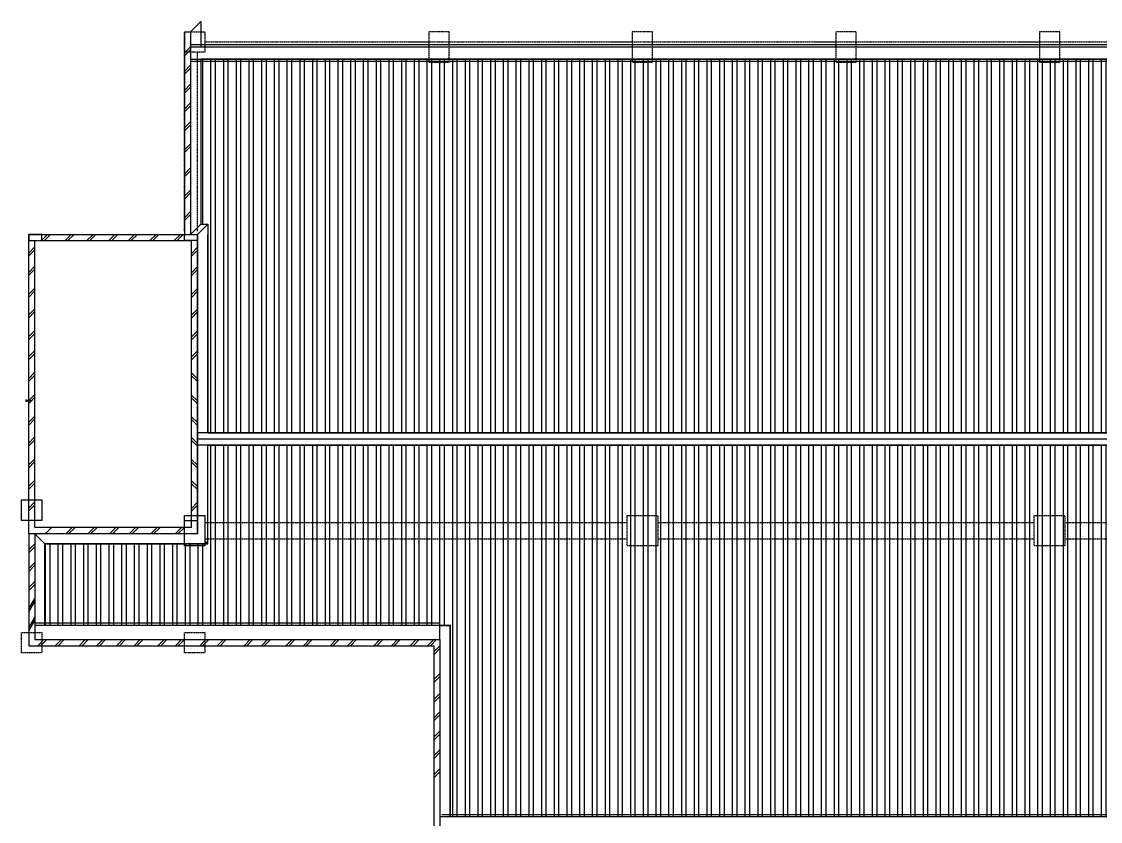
# Model space of a CAD drawing. Extents: x 2549299 to 2625178, y -842499 to -764424.
# Drawn here: x 2549299 to 2575799, y -784063 to -764424 of the extents above; entities that cross this region are included whole.
import ezdxf

# ---------------------------------------------------------------- set-up
doc = ezdxf.new("R2010")
doc.units = 0
doc.header["$LTSCALE"] = 10
doc.header["$MEASUREMENT"] = 0
doc.linetypes.add('HIDDEN', pattern=[0.375, 0.25, -0.125])
doc.layers.get('0').update_dxf_attribs({"linetype": 'CONTINUOUS'})
for name, color, linetype in [('BEAM', 1, 'HIDDEN'), ('COL', 3, 'CONTINUOUS'), ('FLASH', 35, 'CONTINUOUS'), ('H', 1, 'CONTINUOUS'), ('hatch', 7, 'CONTINUOUS'), ('hatchb', 251, 'CONTINUOUS'), ('LINE', 7, 'CONTINUOUS'), ('ROOF', 7, 'CONTINUOUS'), ('WALL', 2, 'CONTINUOUS')]:
    doc.layers.add(name, color=color, linetype=linetype)

msp = doc.modelspace()

# ---------------------------------------------------------------- hatches: boundary and pattern name
at = {"layer": 'hatch'}
h = msp.add_hatch(dxfattribs=at)
h.set_pattern_fill('STEEL', color=0, scale=2500, angle=45, style=0)
h.set_pattern_definition([(90, (0, 0), (-312.5, 6e-14), []), (90, (-110.5, 110.5), (-312.5, 6e-14), [])])
edge = h.paths.add_edge_path()
edge.add_line((2553699, -765347), (2553699, -769399))
edge.add_line((2553699, -769399), (2553874, -769399))
edge.add_line((2553874, -769399), (2553874, -774524))
edge.add_line((2553874, -774524), (2620230, -774524))
edge.add_line((2620230, -774524), (2620230, -769399))
edge.add_line((2620230, -769399), (2620405, -769399))
edge.add_line((2620405, -769399), (2620405, -765347))
edge.add_line((2620405, -765347), (2595155, -765347))
edge.add_line((2595155, -765347), (2595155, -766424))
edge.add_line((2595155, -766424), (2578949, -766424))
edge.add_line((2578949, -766424), (2578949, -765346))
edge.add_line((2578949, -765346), (2553699, -765346))
h = msp.add_hatch(dxfattribs=at)
h.set_pattern_fill('STEEL', color=0, scale=2500, angle=45, style=0)
h.set_pattern_definition([(90, (0, 0), (-312.5, 6e-14), []), (90, (-110.5, 110.5), (-312.5, 6e-14), [])])
h.paths.add_polyline_path([(2620230, -774824), (2620230, -777254), (2624230, -777254), (2624230, -783952), (2559824, -783952), (2559824, -779249), (2559574, -779249), (2559574, -779249), (2549874, -779249), (2549874, -777249), (2553874, -777249), (2553874, -774824)])

# ---------------------------------------------------------------- linework, layer by layer
at = {"color": 0}
msp.add_line((2553624, -776999), (2553624, -769649), dxfattribs=at)
at = {"layer": 'BEAM', "color": 0}
for p, q in [((2553799, -764924), (2559299, -764924)), ((2558799, -764924), (2564299, -764924)), ((2563799, -764924), (2569299, -764924)), ((2568799, -764924), (2574299, -764924)), ((2573799, -764924), (2579299, -764924)), ((2553299, -769574), (2553299, -765174)), ((2553624, -769574), (2553624, -765174)), ((2553799, -776724), (2564174, -776724)), ((2564924, -776724), (2574174, -776724)), ((2574924, -776724), (2584174, -776724)), ((2549474, -776999), (2549474, -779424)), ((2549624, -776999), (2549624, -779424)), ((2553799, -777124), (2564174, -777124)), ((2564924, -777124), (2574174, -777124)), ((2574924, -777124), (2584174, -777124))]:
    msp.add_line(p, q, dxfattribs=at)
for points in [[(2553299, -764674), (2553799, -764674), (2553799, -765174), (2553299, -765174)], [(2559299, -764674), (2559299, -765424), (2559799, -765424), (2559799, -764674)], [(2564299, -764674), (2564299, -765424), (2564799, -765424), (2564799, -764674)], [(2569299, -764674), (2569299, -765424), (2569799, -765424), (2569799, -764674)], [(2574299, -764674), (2574299, -765424), (2574799, -765424), (2574799, -764674)], [(2564174, -776549), (2564924, -776549), (2564924, -777299), (2564174, -777299)], [(2574174, -776549), (2574924, -776549), (2574924, -777299), (2574174, -777299)], [(2549299, -779424), (2549799, -779424), (2549799, -779924), (2549299, -779924)], [(2549299, -779424), (2549799, -779424), (2549799, -779924), (2549299, -779924)], [(2553299, -779424), (2553799, -779424), (2553799, -779924), (2553299, -779924)]]:
    msp.add_lwpolyline(points, close=True, dxfattribs=at)
at = {"layer": 'COL', "color": 0}
for points in [[(2549474, -769649), (2549474, -769799), (2549799, -769799), (2549799, -769649)], [(2553624, -769649), (2553624, -769799), (2553299, -769799), (2553299, -769649)], [(2553299, -776549), (2553799, -776549), (2553799, -777299), (2553299, -777299)]]:
    msp.add_lwpolyline(points, close=True, dxfattribs=at)
for points in [[(2549474, -776171), (2549799, -776171), (2549799, -776671), (2549474, -776671)], [(2553299, -776999), (2553299, -776674), (2553624, -776674)]]:
    msp.add_lwpolyline(points, dxfattribs=at)
at = {"layer": 'FLASH', "color": 0}
for p, q in [((2553449, -764674), (2553699, -764424)), ((2553699, -764424), (2553699, -765049)), ((2553699, -765347), (2553699, -769399)), ((2553449, -769649), (2553699, -769399)), ((2553624, -769649), (2553874, -769399)), ((2553699, -769399), (2553874, -769399)), ((2553874, -769399), (2553874, -774524)), ((2553874, -774524), (2553874, -769649)), ((2553874, -777249), (2553874, -774824)), ((2549624, -776999), (2549874, -777249)), ((2553799, -777174), (2553874, -777249)), ((2553874, -777249), (2549874, -777249)), ((2549874, -777249), (2549874, -779174)), ((2559574, -779249, 0), (2559824, -779249, 0)), ((2559824, -779238), (2559824, -783952))]:
    msp.add_line(p, q, dxfattribs=at)
at = {"layer": 'H', "color": 0}
for p, q in [((2553299, -765190), (2553449, -765040)), ((2553299, -765261), (2553449, -765111)), ((2553299, -765647), (2553449, -765497)), ((2553299, -765718), (2553449, -765568)), ((2553299, -766114), (2553449, -765964)), ((2553299, -766185), (2553449, -766035)), ((2553299, -766571), (2553449, -766421)), ((2553299, -766642), (2553449, -766492)), ((2553299, -767037), (2553449, -766887)), ((2553299, -767108), (2553449, -766958)), ((2553299, -767572), (2553449, -767422)), ((2553299, -767642), (2553449, -767492)), ((2553299, -768169), (2553449, -768019)), ((2553299, -768240), (2553449, -768090)), ((2553299, -768712), (2553449, -768562)), ((2553299, -768782), (2553449, -768632)), ((2553299, -769241), (2553449, -769091)), ((2553299, -769312), (2553449, -769162)), ((2549789, -769799), (2549939, -769649)), ((2549860, -769799), (2550010, -769649)), ((2550367, -769799), (2550517, -769649)), ((2550438, -769799), (2550588, -769649)), ((2550905, -769799), (2551055, -769649)), ((2550976, -769799), (2551126, -769649)), ((2551442, -769799), (2551592, -769649)), ((2551513, -769799), (2551663, -769649)), ((2551923, -769799), (2552073, -769649)), ((2551994, -769799), (2552144, -769649)), ((2552453, -769799), (2552603, -769649)), ((2552524, -769799), (2552674, -769649)), ((2553051, -769799), (2553201, -769649)), ((2553122, -769799), (2553272, -769649)), ((2549468, -770117), (2549618, -769967)), ((2549468, -770188), (2549618, -770038)), ((2553474, -770117), (2553624, -769967)), ((2553474, -770188), (2553624, -770038)), ((2549468, -770591), (2549618, -770441)), ((2549468, -770662), (2549618, -770512)), ((2553474, -770591), (2553624, -770441)), ((2553474, -770662), (2553624, -770512)), ((2549468, -771126), (2549618, -770976)), ((2549468, -771196), (2549618, -771046)), ((2553474, -771126), (2553624, -770976)), ((2553474, -771196), (2553624, -771046)), ((2549468, -771633), (2549618, -771483)), ((2549468, -771704), (2549618, -771554)), ((2553474, -771633), (2553624, -771483)), ((2553474, -771704), (2553624, -771554)), ((2549468, -772168), (2549618, -772018)), ((2549468, -772238), (2549618, -772088)), ((2553474, -772168), (2553624, -772018)), ((2553474, -772238), (2553624, -772088)), ((2549468, -772658), (2549618, -772508)), ((2549468, -772729), (2549618, -772579)), ((2553474, -772658), (2553624, -772508)), ((2553474, -772729), (2553624, -772579)), ((2549468, -773193), (2549618, -773043)), ((2549468, -773263), (2549618, -773113)), ((2553618, -773193), (2553468, -773043)), ((2553618, -773263), (2553468, -773113)), ((2549468, -773735), (2549618, -773585)), ((2549468, -773806), (2549618, -773656)), ((2553618, -773735), (2553468, -773585)), ((2553618, -773806), (2553468, -773656)), ((2549468, -774270), (2549618, -774120)), ((2549468, -774340), (2549618, -774190)), ((2553618, -774270), (2553468, -774120)), ((2553618, -774340), (2553468, -774190)), ((2549468, -774781), (2549618, -774631)), ((2549468, -774852), (2549618, -774702)), ((2553618, -774781), (2553468, -774631)), ((2553618, -774852), (2553468, -774702)), ((2549468, -775316), (2549618, -775166)), ((2549468, -775386), (2549618, -775236)), ((2553618, -775316), (2553468, -775166)), ((2553618, -775386), (2553468, -775236)), ((2549468, -775842), (2549618, -775692)), ((2549468, -775913), (2549618, -775763)), ((2553618, -775842), (2553468, -775692)), ((2553618, -775913), (2553468, -775763)), ((2549468, -776377), (2549618, -776227)), ((2549468, -776447), (2549618, -776297)), ((2553474, -776377), (2553624, -776227)), ((2553474, -776447), (2553624, -776297)), ((2549878, -777004), (2550028, -776854)), ((2550385, -777004), (2550535, -776854)), ((2550456, -777004), (2550606, -776854)), ((2550923, -777004), (2551073, -776854)), ((2550994, -777004), (2551144, -776854)), ((2551460, -777004), (2551610, -776854)), ((2551531, -777004), (2551681, -776854)), ((2551941, -777004), (2552091, -776854)), ((2552012, -777004), (2552162, -776854)), ((2552471, -777004), (2552621, -776854)), ((2552542, -777004), (2552692, -776854)), ((2553069, -777004), (2553219, -776854)), ((2553140, -777004), (2553290, -776854)), ((2549474, -777398), (2549624, -777248)), ((2549474, -777468), (2549624, -777318)), ((2549474, -777854), (2549624, -777704)), ((2549474, -777925), (2549624, -777775)), ((2549474, -778321), (2549624, -778171)), ((2549474, -778392), (2549624, -778242)), ((2549474, -778843), (2549624, -778593)), ((2549474, -778914), (2549624, -778664)), ((2549474, -779309), (2549624, -779059)), ((2549474, -779380), (2549624, -779130)), ((2549848, -779599), (2549698, -779749)), ((2549918, -779599), (2549768, -779749)), ((2550277, -779599), (2550127, -779749)), ((2550347, -779599), (2550197, -779749)), ((2550864, -779599), (2550714, -779749)), ((2550935, -779599), (2550785, -779749)), ((2551293, -779599), (2551143, -779749)), ((2551364, -779599), (2551214, -779749)), ((2551783, -779599), (2551633, -779749)), ((2551854, -779599), (2551704, -779749)), ((2552212, -779599), (2552062, -779749)), ((2552283, -779599), (2552133, -779749)), ((2552800, -779599), (2552650, -779749)), ((2552870, -779599), (2552720, -779749)), ((2553229, -779599), (2553079, -779749)), ((2553299, -779599), (2553149, -779749)), ((2553827, -779599), (2553677, -779749)), ((2553897, -779599), (2553747, -779749)), ((2554256, -779599), (2554106, -779749)), ((2554326, -779599), (2554176, -779749)), ((2554913, -779599), (2554763, -779749)), ((2554983, -779599), (2554833, -779749)), ((2555342, -779599), (2555192, -779749)), ((2555412, -779599), (2555262, -779749)), ((2555942, -779599), (2555792, -779749)), ((2556012, -779599), (2555862, -779749)), ((2556371, -779599), (2556221, -779749)), ((2556441, -779599), (2556291, -779749)), ((2557028, -779599), (2556878, -779749)), ((2557098, -779599), (2556948, -779749)), ((2557457, -779599), (2557307, -779749)), ((2557527, -779599), (2557377, -779749)), ((2558103, -779599), (2557953, -779749)), ((2558173, -779599), (2558023, -779749)), ((2558532, -779599), (2558382, -779749)), ((2558602, -779599), (2558452, -779749)), ((2558994, -779599), (2558844, -779749)), ((2559065, -779599), (2558915, -779749)), ((2559423, -779599), (2559273, -779749)), ((2559494, -779599), (2559344, -779749)), ((2559424, -779900), (2559574, -779750)), ((2559424, -779971), (2559574, -779821)), ((2559424, -780582), (2559574, -780432)), ((2559424, -780652), (2559574, -780502)), ((2559424, -781073), (2559574, -780923)), ((2559424, -781144), (2559574, -780994)), ((2559424, -781524), (2559574, -781374)), ((2559424, -781595), (2559574, -781445)), ((2559424, -781998), (2559574, -781848)), ((2559424, -782068), (2559574, -781918)), ((2559424, -782454), (2559574, -782304)), ((2559424, -782525), (2559574, -782375)), ((2559424, -782921), (2559574, -782771)), ((2559424, -782992), (2559574, -782842))]:
    msp.add_line(p, q, dxfattribs=at)
at = {"layer": 'hatchb', "color": 0}
msp.add_lwpolyline([(2620230, -774824), (2620230, -777254), (2624230, -777254), (2624230, -783952), (2559824, -783952), (2559824, -779249), (2559574, -779249), (2559574, -779249), (2549874, -779249), (2549874, -777249), (2553874, -777249), (2553874, -774824), (2620230, -774824)], dxfattribs=at)
at = {"layer": 'LINE', "color": 0}
msp.add_solid([(2549395, -773699), (2549395, -773765), (2549595, -773732)], dxfattribs=at)
at = {"layer": 'ROOF', "color": 0}
for p, q in [((2578949, -764999), (2553449, -764999)), ((2578949, -765049), (2553449, -765049)), ((2553449, -765347, 0), (2578949, -765347, 0)), ((2553449, -765399, 0), (2578949, -765399, 0)), ((2549474, -776999), (2549474, -769649)), ((2549474, -769649), (2553624, -769649)), ((2549624, -769799), (2553474, -769799)), ((2549624, -776849), (2549624, -769799)), ((2553474, -776849), (2553474, -769799)), ((2553624, -769649), (2553624, -776999)), ((2620480, -774524), (2553624, -774524)), ((2620480, -774674), (2553624, -774674)), ((2620480, -774824), (2553624, -774824)), ((2553474, -776849), (2549624, -776849)), ((2553624, -776999), (2549474, -776999)), ((2559574, -779199), (2549624, -779199, 0)), ((2559574, -779249, 0), (2549624, -779249, 0)), ((2559574, -779249, 0), (2559574, -779199, 0)), ((2559574, -779390), (2559574, -779238)), ((2559574, -779599, 0), (2559574, -779249, 0)), ((2594299, -783952, 0), (2559574, -783952, 0)), ((2624480, -783900, 0), (2559624, -783900, 0))]:
    msp.add_line(p, q, dxfattribs=at)
for points in [[(2553699, -765347), (2553699, -769399), (2553874, -769399), (2553874, -774524), (2620230, -774524), (2620230, -769399), (2620405, -769399), (2620405, -765347), (2595155, -765347), (2595155, -766424), (2578949, -766424), (2578949, -765346), (2553699, -765346)], [(2549474, -776671), (2549299, -776671), (2549299, -776171), (2549474, -776171)]]:
    msp.add_lwpolyline(points, dxfattribs=at)
at = {"layer": 'WALL', "color": 0}
for p, q in [((2553299, -764674), (2553299, -769649)), ((2553299, -764674), (2553449, -764674)), ((2553449, -764674), (2553449, -769649)), ((2549474, -776999), (2549474, -779749)), ((2549624, -776999), (2549624, -779599)), ((2549624, -779599), (2559574, -779599)), ((2559574, -779599), (2559574, -784174)), ((2549474, -779749), (2559424, -779749)), ((2559424, -779749), (2559424, -784174))]:
    msp.add_line(p, q, dxfattribs=at)

doc.saveas('drawing.dxf')
